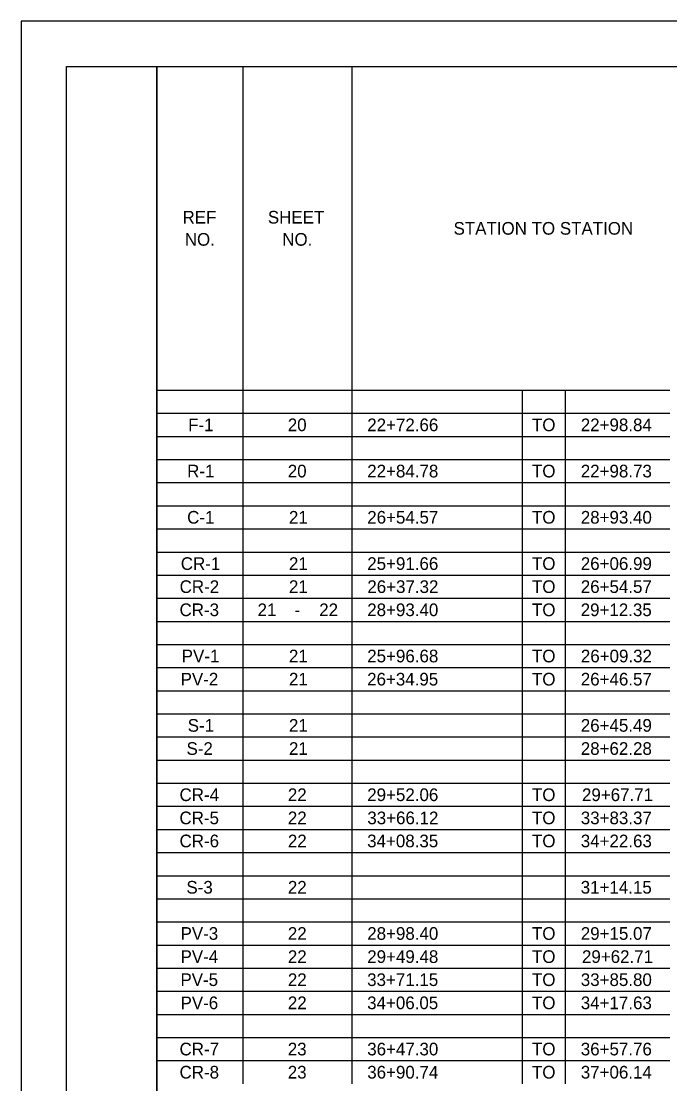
# Model space of a CAD drawing. Extents: x 0 to 34, y 0 to 22.
# Drawn here: x 0 to 7.17, y 10.25 to 22 of the extents above; entities that cross this region are included whole.
import ezdxf

# ---------------------------------------------------------------- set-up
doc = ezdxf.new("R2010")
doc.units = 0
for name, color, linetype in [('Default', 7, 'Continuous'), ('SH_Border', 7, 'Continuous'), ('SH_Cut_Line', 7, 'Continuous')]:
    doc.layers.add(name, color=color, linetype=linetype)

msp = doc.modelspace()

# ---------------------------------------------------------------- linework, layer by layer
at = {"layer": 'Default'}
for p, q in [((1.5, 21.5), (3.655, 21.5)), ((1.5, 21.5), (1.5, 21.244)), ((2.45, 21.5), (2.45, 21.244)), ((3.655, 21.5), (7.173, 21.5)), ((3.655, 21.5), (3.655, 21.244)), ((1.5, 21.244), (1.5, 20.989)), ((2.45, 21.244), (2.45, 20.989)), ((3.655, 21.244), (3.655, 20.989)), ((1.5, 20.989), (1.5, 20.733)), ((2.45, 20.989), (2.45, 20.733)), ((3.655, 20.989), (3.655, 20.733)), ((1.5, 20.733), (1.5, 20.222)), ((2.45, 20.733), (2.45, 20.222)), ((3.655, 20.733), (3.655, 20.222)), ((1.5, 20.222), (1.5, 19.966)), ((2.45, 20.222), (2.45, 19.966)), ((3.655, 20.222), (3.655, 19.966)), ((1.5, 19.966), (1.5, 19.71)), ((2.45, 19.966), (2.45, 19.71)), ((3.655, 19.966), (3.655, 19.71)), ((1.5, 19.71), (1.5, 19.199)), ((2.45, 19.71), (2.45, 19.199)), ((3.655, 19.71), (3.655, 19.199)), ((1.5, 19.199), (1.5, 18.943)), ((2.45, 19.199), (2.45, 18.943)), ((3.655, 19.199), (3.655, 18.943)), ((1.5, 18.943), (1.5, 18.688)), ((2.45, 18.943), (2.45, 18.688)), ((3.655, 18.943), (3.655, 18.688)), ((1.5, 18.688), (1.5, 18.432)), ((2.45, 18.688), (2.45, 18.432)), ((3.655, 18.688), (3.655, 18.432)), ((1.5, 18.432), (1.5, 18.177)), ((2.45, 18.432), (2.45, 18.177)), ((3.655, 18.432), (3.655, 18.177)), ((1.5, 18.177), (1.5, 17.665)), ((2.45, 18.177), (2.45, 17.665)), ((3.655, 18.177), (3.655, 17.665)), ((1.5, 17.921), (3.655, 17.921)), ((3.655, 17.921), (7.173, 17.921)), ((5.542, 17.921), (5.542, 17.665)), ((6.017, 17.921), (6.017, 17.665)), ((1.5, 17.665), (3.655, 17.665)), ((1.5, 17.665), (1.5, 17.41)), ((2.45, 17.665), (2.45, 17.41)), ((3.655, 17.665), (7.173, 17.665)), ((3.655, 17.665), (3.655, 17.41)), ((5.542, 17.665), (5.542, 17.41)), ((6.017, 17.665), (6.017, 17.41)), ((1.5, 17.41), (3.655, 17.41)), ((1.5, 17.41), (1.5, 16.387)), ((2.45, 17.41), (2.45, 16.387)), ((3.655, 17.41), (7.173, 17.41)), ((3.655, 17.41), (3.655, 16.387)), ((5.542, 17.41), (5.542, 16.387)), ((6.017, 17.41), (6.017, 16.387)), ((1.5, 17.154), (3.655, 17.154)), ((3.655, 17.154), (7.173, 17.154)), ((1.5, 16.898), (3.655, 16.898)), ((3.655, 16.898), (7.173, 16.898)), ((1.5, 16.643), (3.655, 16.643)), ((3.655, 16.643), (7.173, 16.643)), ((1.5, 16.387), (3.655, 16.387)), ((1.5, 16.387), (1.5, 15.62)), ((2.45, 16.387), (2.45, 15.62)), ((3.655, 16.387), (7.173, 16.387)), ((3.655, 16.387), (3.655, 15.62)), ((5.542, 16.387), (5.542, 15.62)), ((6.017, 16.387), (6.017, 15.62)), ((1.5, 16.131), (3.655, 16.131)), ((3.655, 16.131), (7.173, 16.131)), ((1.5, 15.876), (3.655, 15.876)), ((3.655, 15.876), (7.173, 15.876)), ((1.5, 15.62), (3.655, 15.62)), ((1.5, 15.62), (1.5, 15.109)), ((2.45, 15.62), (2.45, 15.109)), ((3.655, 15.62), (7.173, 15.62)), ((3.655, 15.62), (3.655, 15.109)), ((5.542, 15.62), (5.542, 15.109)), ((6.017, 15.62), (6.017, 15.109)), ((1.5, 15.364), (3.655, 15.364)), ((3.655, 15.364), (7.173, 15.364)), ((1.5, 15.109), (3.655, 15.109)), ((1.5, 15.109), (1.5, 14.853)), ((2.45, 15.109), (2.45, 14.853)), ((3.655, 15.109), (7.173, 15.109)), ((3.655, 15.109), (3.655, 14.853)), ((5.542, 15.109), (5.542, 14.853)), ((6.017, 15.109), (6.017, 14.853)), ((1.5, 14.853), (3.655, 14.853)), ((1.5, 14.853), (1.5, 14.342)), ((2.45, 14.853), (2.45, 14.342)), ((3.655, 14.853), (7.173, 14.853)), ((3.655, 14.853), (3.655, 14.342)), ((5.542, 14.853), (5.542, 14.342)), ((6.017, 14.853), (6.017, 14.342)), ((1.5, 14.597), (3.655, 14.597)), ((3.655, 14.597), (7.173, 14.597)), ((1.5, 14.342), (3.655, 14.342)), ((1.5, 14.342), (1.5, 14.086)), ((2.45, 14.342), (2.45, 14.086)), ((3.655, 14.342), (7.173, 14.342)), ((3.655, 14.342), (3.655, 14.086)), ((5.542, 14.342), (5.542, 14.086)), ((6.017, 14.342), (6.017, 14.086)), ((1.5, 14.086), (3.655, 14.086)), ((1.5, 14.086), (1.5, 13.319)), ((2.45, 14.086), (2.45, 13.319)), ((3.655, 14.086), (7.173, 14.086)), ((3.655, 14.086), (3.655, 13.319)), ((5.542, 14.086), (5.542, 13.319)), ((6.017, 14.086), (6.017, 13.319)), ((1.5, 13.83), (3.655, 13.83)), ((3.655, 13.83), (7.173, 13.83)), ((1.5, 13.575), (3.655, 13.575)), ((3.655, 13.575), (7.173, 13.575)), ((1.5, 13.319), (3.655, 13.319)), ((1.5, 13.319), (1.5, 12.808)), ((2.45, 13.319), (2.45, 12.808)), ((3.655, 13.319), (7.173, 13.319)), ((3.655, 13.319), (3.655, 12.808)), ((5.542, 13.319), (5.542, 12.808)), ((6.017, 13.319), (6.017, 12.808)), ((1.5, 13.063), (3.655, 13.063)), ((3.655, 13.063), (7.173, 13.063)), ((1.5, 12.808), (3.655, 12.808)), ((1.5, 12.808), (1.5, 12.041)), ((2.45, 12.808), (2.45, 12.041)), ((3.655, 12.808), (7.173, 12.808)), ((3.655, 12.808), (3.655, 12.041)), ((5.542, 12.808), (5.542, 12.041)), ((6.017, 12.808), (6.017, 12.041)), ((1.5, 12.552), (3.655, 12.552)), ((3.655, 12.552), (7.173, 12.552)), ((1.5, 12.297), (3.655, 12.297)), ((3.655, 12.297), (7.173, 12.297)), ((1.5, 12.041), (3.655, 12.041)), ((1.5, 12.041), (1.5, 11.53)), ((2.45, 12.041), (2.45, 11.53)), ((3.655, 12.041), (7.173, 12.041)), ((3.655, 12.041), (3.655, 11.53)), ((5.542, 12.041), (5.542, 11.53)), ((6.017, 12.041), (6.017, 11.53)), ((1.5, 11.785), (3.655, 11.785)), ((3.655, 11.785), (7.173, 11.785)), ((1.5, 11.53), (3.655, 11.53)), ((1.5, 11.53), (1.5, 10.763)), ((2.45, 11.53), (2.45, 10.763)), ((3.655, 11.53), (7.173, 11.53)), ((3.655, 11.53), (3.655, 10.763)), ((5.542, 11.53), (5.542, 10.763)), ((6.017, 11.53), (6.017, 10.763)), ((1.5, 11.274), (3.655, 11.274)), ((3.655, 11.274), (7.173, 11.274)), ((1.5, 11.018), (3.655, 11.018)), ((3.655, 11.018), (7.173, 11.018)), ((1.5, 10.763), (3.655, 10.763)), ((1.5, 10.763), (1.5, 10.251)), ((2.45, 10.763), (2.45, 10.251)), ((3.655, 10.763), (7.173, 10.763)), ((3.655, 10.763), (3.655, 10.251)), ((5.542, 10.763), (5.542, 10.251)), ((6.017, 10.763), (6.017, 10.251)), ((1.5, 10.507), (3.655, 10.507)), ((3.655, 10.507), (7.173, 10.507))]:
    msp.add_line(p, q, dxfattribs=at)
at = {"layer": 'SH_Border'}
for points in [[(0.5, 21.5), (1.5, 21.5), (1.5, 0.5), (0.5, 0.5)], [(1.5, 21.5), (33.5, 21.5), (33.5, 0.5), (1.5, 0.5)]]:
    msp.add_lwpolyline(points, close=True, dxfattribs=at)
at = {"layer": 'SH_Cut_Line'}
msp.add_lwpolyline([(0, 0), (34, 0), (34, 22), (0, 22)], close=True, dxfattribs=at)

# ---------------------------------------------------------------- texts
at = {"layer": 'Default'}
for s, p in [('REF', (1.784, 19.763)), ('SHEET', (2.728, 19.763)), ('STATION TO STATION', (4.782, 19.64)), ('NO.', (1.809, 19.518)), ('NO.', (2.887, 19.518)), ('F-1', (1.846, 17.467)), ('20', (2.948, 17.467)), ('22+72.66', (3.827, 17.467)), ('TO', (5.649, 17.467)), ('22+98.84', (6.189, 17.467)), ('R-1', (1.835, 16.956)), ('20', (2.948, 16.956)), ('22+84.78', (3.827, 16.956)), ('TO', (5.649, 16.956)), ('22+98.73', (6.189, 16.956)), ('C-1', (1.835, 16.445)), ('21', (2.961, 16.445)), ('26+54.57', (3.827, 16.445)), ('TO', (5.649, 16.445)), ('28+93.40', (6.189, 16.445)), ('CR-1', (1.765, 15.933)), ('21', (2.961, 15.933)), ('25+91.66', (3.827, 15.933)), ('TO', (5.649, 15.933)), ('26+06.99', (6.189, 15.933)), ('CR-2', (1.752, 15.678)), ('21', (2.961, 15.678)), ('26+37.32', (3.828, 15.678)), ('TO', (5.649, 15.678)), ('26+54.57', (6.189, 15.678)), ('CR-3', (1.751, 15.422)), ('21', (2.614, 15.422)), ('22', (3.296, 15.422)), ('28+93.40', (3.827, 15.422)), ('TO', (5.649, 15.422)), ('29+12.35', (6.188, 15.422)), ('-', (3.023, 15.422)), ('PV-1', (1.775, 14.911)), ('21', (2.961, 14.911)), ('25+96.68', (3.827, 14.911)), ('TO', (5.649, 14.911)), ('26+09.32', (6.19, 14.911)), ('PV-2', (1.763, 14.655)), ('21', (2.961, 14.655)), ('26+34.95', (3.826, 14.655)), ('TO', (5.649, 14.655)), ('26+46.57', (6.189, 14.655)), ('S-1', (1.841, 14.144)), ('21', (2.961, 14.144)), ('26+45.49', (6.189, 14.144)), ('S-2', (1.828, 13.888)), ('21', (2.961, 13.888)), ('28+62.28', (6.189, 13.888)), ('CR-4', (1.751, 13.377)), ('22', (2.949, 13.377)), ('29+52.06', (3.827, 13.377)), ('TO', (5.649, 13.377)), ('29+67.71', (6.202, 13.377)), ('CR-5', (1.75, 13.121)), ('22', (2.949, 13.121)), ('33+66.12', (3.828, 13.121)), ('TO', (5.649, 13.121)), ('33+83.37', (6.189, 13.121)), ('CR-6', (1.751, 12.866)), ('22', (2.949, 12.866)), ('34+08.35', (3.826, 12.866)), ('TO', (5.649, 12.866)), ('34+22.63', (6.189, 12.866)), ('S-3', (1.827, 12.354)), ('22', (2.949, 12.354)), ('31+14.15', (6.188, 12.354)), ('PV-3', (1.762, 11.843)), ('22', (2.949, 11.843)), ('28+98.40', (3.827, 11.843)), ('TO', (5.649, 11.843)), ('29+15.07', (6.189, 11.843)), ('PV-4', (1.762, 11.587)), ('22', (2.949, 11.587)), ('29+49.48', (3.827, 11.587)), ('TO', (5.649, 11.587)), ('29+62.71', (6.202, 11.587)), ('PV-5', (1.761, 11.332)), ('22', (2.949, 11.332)), ('33+71.15', (3.826, 11.332)), ('TO', (5.649, 11.332)), ('33+85.80', (6.189, 11.332)), ('PV-6', (1.762, 11.076)), ('22', (2.949, 11.076)), ('34+06.05', (3.826, 11.076)), ('TO', (5.649, 11.076)), ('34+17.63', (6.189, 11.076)), ('CR-7', (1.751, 10.565)), ('23', (2.948, 10.565)), ('36+47.30', (3.827, 10.565)), ('TO', (5.649, 10.565)), ('36+57.76', (6.189, 10.565)), ('CR-8', (1.751, 10.309)), ('23', (2.948, 10.309)), ('36+90.74', (3.827, 10.309)), ('TO', (5.649, 10.309)), ('37+06.14', (6.189, 10.309))]:
    msp.add_text(s, height=0.14, dxfattribs=at).set_placement(p)

doc.saveas('drawing.dxf')
